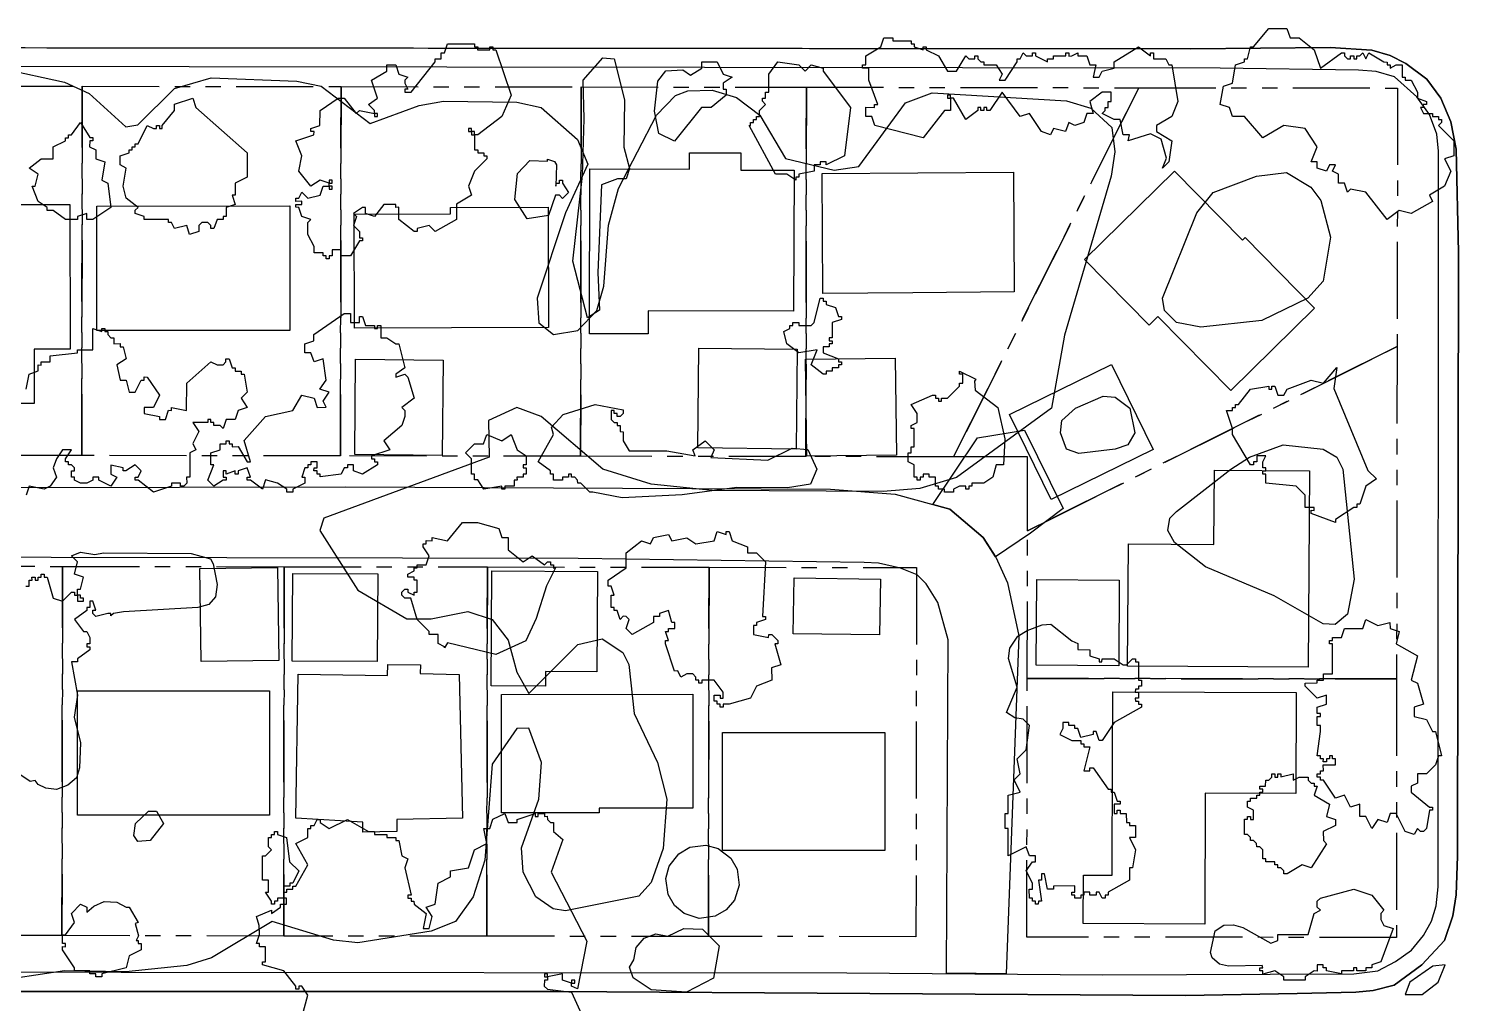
# Model space of a CAD drawing. Header units: metres. Extents: x -550 to 550, y -500 to 950.
# Drawn here: x 245.6 to 363.5, y -371.2 to -290.8 of the extents above; entities that cross this region are included whole.
import ezdxf

# ---------------------------------------------------------------- set-up
doc = ezdxf.new("R2010")
doc.units = ezdxf.units.M
doc.header["$LTSCALE"] = 2
doc.linetypes.add('PHANTOM', pattern=[6.35, 3.175, -0.635, 0.635, -0.635, 0.635, -0.635])
for name, color, linetype in [('SITE-BLDG-EXIST', 7, 'CONTINUOUS'), ('SITE-PARKING', 250, 'CONTINUOUS'), ('SITE-PROPERTY', 7, 'PHANTOM'), ('SITE-ROAD-CURB', 7, 'CONTINUOUS'), ('SITE-ROAD-GRAVEL', 32, 'CONTINUOUS'), ('SITE-ROAD-PAVED', 7, 'CONTINUOUS'), ('SITE-TREE-CANOPY', 94, 'CONTINUOUS'), ('TOPO-CONTOUR-MINOR', 9, 'CONTINUOUS')]:
    doc.layers.add(name, color=color, linetype=linetype)

msp = doc.modelspace()

# ---------------------------------------------------------------- linework, layer by layer
at = {"layer": 'SITE-BLDG-EXIST'}
for points in [[(308.69, -302.48), (308.65, -314.11), (296.66, -314.07), (296.66, -315.98), (291.81, -315.97), (291.85, -302.37), (300.07, -302.39), (300.06, -301.05), (304.3, -301.03), (304.3, -302.47)], [(318.49, -312.58), (311.08, -312.64), (311, -302.74), (326.78, -302.62), (326.86, -312.52)], [(340.08, -302.54), (345.68, -308.25), (345.9, -308.02), (351.63, -313.85), (344.71, -320.65), (338.71, -314.55), (337.98, -315.26), (332.65, -309.84)], [(242.85, -321.72), (238.37, -321.74), (238.35, -317.29), (231.06, -317.31), (231.02, -305.46), (240.32, -305.24), (240.32, -304.9), (244.61, -304.88), (244.61, -305.29), (248.95, -305.29), (248.99, -317.24), (246.01, -317.24), (246.02, -321.71)], [(251.2, -315.71), (251.19, -305.45), (267.1, -305.42), (267.11, -315.69)], [(272.45, -315.51), (272.42, -306.1), (280.37, -306.07), (280.36, -305.55), (288.41, -305.53), (288.45, -315.45)], [(300.76, -325.39), (300.85, -317.15), (308.96, -317.23), (308.88, -325.48)], [(279.67, -326.02), (272.46, -325.94), (272.53, -318.07), (279.75, -318.14)], [(309.74, -326.07), (309.64, -318.07), (317.04, -317.98), (317.13, -325.99)], [(329.9, -329.65), (326.46, -322.64), (334.88, -318.5), (338.32, -325.51)], [(343.32, -333.35), (343.36, -327.22), (351.21, -327.28), (351.09, -343.49), (336.2, -343.39), (336.28, -333.3)], [(259.68, -335.34), (266.09, -335.26), (266.19, -342.93), (259.78, -343.01)], [(267.34, -335.74), (274.36, -335.78), (274.31, -343.02), (267.3, -342.98)], [(288.19, -343.84), (288.18, -345.04), (283.7, -345.01), (283.76, -335.53), (292.49, -335.59), (292.43, -343.86)], [(315.81, -336.21), (315.75, -340.8), (308.63, -340.72), (308.69, -336.11)], [(328.67, -343.31), (328.72, -336.24), (335.52, -336.29), (335.47, -343.36)], [(275.92, -356.06), (275.94, -357.04), (273.14, -357.1), (273.12, -356.28), (267.61, -355.93), (267.8, -344.06), (275.17, -344.17), (275.18, -343.25), (277.87, -343.29), (277.86, -344.01), (281.06, -344.07), (281.35, -355.93)], [(265.43, -345.44), (265.42, -355.7), (249.6, -355.68), (249.6, -345.43)], [(334.97, -350.9), (334.99, -345.52), (350.1, -345.58), (350.07, -353.89), (342.61, -353.87), (342.57, -364.67), (332.54, -364.64), (332.56, -360.65), (334.93, -360.65)], [(300.34, -345.7), (300.35, -355.11), (292.61, -355.12), (292.61, -355.5), (284.57, -355.51), (284.56, -345.72)], [(315.33, -348.88), (316.19, -348.88), (316.19, -358.61), (302.8, -358.61), (302.8, -348.88)]]:
    msp.add_lwpolyline(points, close=True, dxfattribs=at)
at = {"layer": 'SITE-PARKING'}
msp.add_lwpolyline([(328.19, -332.42), (325.32, -334.36), (324.29, -332.77), (321.55, -330.44), (320.15, -330.05), (323.81, -324.56), (327.71, -323.91), (330.89, -330.39)], close=True, dxfattribs=at)
at = {"layer": 'SITE-PROPERTY'}
for points in [[(249.94, -326.01), (230.14, -325.99), (230.19, -295.51), (249.99, -295.55)], [(271.28, -326.05), (249.94, -326.01), (249.99, -295.55), (271.33, -295.57)], [(291.09, -326.08), (271.28, -326.05), (271.33, -295.57), (291.13, -295.6)], [(309.67, -326.1), (291.09, -326.08), (291.13, -295.6), (309.71, -295.62)], [(321.85, -326.12), (309.67, -326.1), (309.71, -295.62), (337.13, -295.67)], [(327.94, -332.22), (327.95, -326.12), (321.85, -326.12), (337.13, -295.67), (358.47, -295.69), (358.43, -317.03)], [(327.93, -344.41), (327.94, -332.22), (358.43, -317.03), (358.39, -344.45)], [(248.31, -365.63), (226.98, -365.61), (227.02, -335.13), (248.36, -335.16)], [(266.6, -365.66), (248.31, -365.63), (248.36, -335.16), (266.64, -335.19)], [(283.35, -365.68), (266.6, -365.66), (266.64, -335.19), (283.4, -335.21)], [(301.63, -365.7), (283.35, -365.68), (283.4, -335.21), (301.68, -335.23)], [(301.68, -335.23), (318.79, -335.26), (318.75, -365.72), (301.63, -365.7)], [(358.37, -365.78), (327.89, -365.75), (327.93, -344.41), (358.39, -344.45)]]:
    msp.add_lwpolyline(points, close=True, dxfattribs=at)
at = {"layer": 'SITE-ROAD-CURB'}
for points in [[(197.66, -292.29), (247.07, -292.37), (341.43, -292.46), (352.92, -292.34), (356.36, -292.56), (357.87, -293), (359.16, -293.67), (360.88, -294.97), (362.04, -296.53), (362.86, -298.49), (363.3, -300.73), (363.49, -309.26), (363.41, -359.06), (363.3, -362.27), (363.03, -363.99), (362.34, -366.02), (360.46, -368.03), (358.2, -369.71), (356.45, -370.15), (355.02, -370.3), (350.18, -370.39), (340.99, -370.56), (288.9, -370.23), (197.04, -370.25)], [(193.33, -368.6), (313.05, -368.71), (334.16, -368.87), (354.86, -368.78), (356.83, -368.53), (358.29, -367.77), (359.62, -366.84), (360.61, -365.63), (361.27, -364.44), (361.66, -363.18), (361.82, -361.59), (361.85, -300.89), (361.7, -299.5), (361.11, -297.87), (360.05, -296.42), (358.22, -294.78), (356.71, -294.32), (355.24, -294.23), (343.84, -294.06), (194.98, -293.87)]]:
    msp.add_lwpolyline(points, dxfattribs=at)
at = {"layer": 'SITE-ROAD-GRAVEL'}
msp.add_lwpolyline([(321.55, -330.44), (324.29, -332.77), (325.34, -334.4), (326.29, -336.52), (327.22, -340.88), (326.18, -368.77), (321.27, -368.73), (321.4, -341.23), (320.55, -338.13), (319.59, -336.59), (318.84, -335.87), (317.47, -335.32), (315.67, -334.9), (314.48, -334.84), (290.88, -334.52), (189.42, -334.31), (189.48, -328.75), (271.7, -328.6), (311.71, -328.79), (317.02, -329.2)], close=True, dxfattribs=at)
at = {"layer": 'SITE-ROAD-PAVED'}
msp.add_lwpolyline([(197.04, -370.25), (288.9, -370.23), (340.99, -370.56), (350.18, -370.39), (355.02, -370.3), (356.45, -370.15), (358.2, -369.71), (360.46, -368.03), (362.34, -366.02), (363.03, -363.99), (363.3, -362.27), (363.41, -359.06), (363.49, -309.26), (363.3, -300.73), (362.86, -298.49), (362.04, -296.53), (360.88, -294.97), (359.16, -293.67), (357.87, -293), (356.36, -292.56), (352.92, -292.34), (341.43, -292.46), (213.19, -292.34)], dxfattribs=at)
at = {"layer": 'SITE-TREE-CANOPY'}
for points in [[(349.6, -291.54), (350.35, -291.55), (351.6, -292.54), (352.1, -294.04), (353.85, -292.8), (354.1, -292.78), (354.1, -293.04), (354.35, -293.29), (354.59, -293.29), (354.59, -293.04), (354.85, -293.04), (354.85, -293.29), (355.1, -293.29), (355.1, -293.04), (355.35, -293.04), (355.6, -292.79), (355.84, -293.29), (356.1, -292.79), (357.35, -293.54), (357.6, -293.55), (357.6, -293.79), (357.85, -293.79), (357.85, -294.04), (358.35, -293.79), (358.85, -293.79), (358.85, -294.79), (359.09, -294.79), (359.1, -295.04), (359.6, -295.04), (360.1, -296.04), (360.1, -296.54), (360.85, -296.79), (360.85, -297.04), (360.59, -297.04), (360.6, -297.29), (360.35, -297.29), (360.6, -297.79), (361.34, -297.79), (361.34, -298.04), (361.85, -298.04), (361.85, -298.29), (362.1, -298.29), (362.1, -298.53), (361.85, -298.79), (363.1, -300.04), (363.1, -301.29), (362.34, -301.54), (362.85, -302.54), (362.35, -303.78), (361.1, -304.54), (361.35, -305.04), (359.6, -306.04), (358.6, -305.79), (357.6, -306.54), (355.84, -304.29), (354.6, -304.04), (354.35, -304.29), (354.1, -303.54), (353.6, -303.54), (353.6, -302.8), (353.1, -302.54), (353.35, -302.04), (352.85, -302.04), (352.6, -302.54), (351.85, -302.29), (351.84, -301.79), (351.35, -301.79), (351.85, -300.53), (350.85, -299.04), (349.1, -298.79), (347.35, -299.8), (345.84, -298.04), (344.85, -298.03), (344.6, -297.29), (343.84, -297.04), (344.1, -295.54), (344.85, -295.29), (345.1, -293.79), (345.85, -293.54), (345.85, -293.29), (346.1, -293.29), (346.35, -292.29), (346.6, -292.29), (347.85, -290.79), (349.34, -290.79)], [(270.35, -303.54), (269.6, -303.29), (268.85, -303.79), (267.85, -302.54), (268.1, -301.29), (267.6, -300.04), (269.09, -299.54), (269.1, -299.29), (268.85, -299.28), (268.85, -299.04), (269.59, -298.79), (269.6, -297.54), (271.1, -296.54), (271.6, -296.54), (272.59, -297.79), (272.85, -297.54), (274.1, -297.79), (274.1, -297.55), (273.6, -297.04), (274.34, -296.54), (273.85, -295.04), (275.1, -294.29), (275.1, -293.79), (275.85, -293.79), (276.1, -294.54), (276.85, -294.79), (276.6, -295.03), (276.6, -295.29), (276.85, -295.79), (276.6, -295.79), (276.6, -296.04), (277.1, -296.04), (279.1, -293.54), (279.1, -293.29), (279.6, -293.29), (279.6, -292.79), (279.85, -292.79), (280.1, -292.04), (282.35, -292.04), (282.35, -292.29), (282.6, -292.29), (282.59, -292.54), (283.6, -292.54), (283.6, -292.28), (283.85, -292.28), (283.85, -292.54), (284.1, -292.54), (285.35, -296.29), (284.6, -298.04), (282.6, -299.54), (282.35, -299.54), (282.35, -300.79), (282.6, -300.79), (282.6, -301.04), (283.1, -301.04), (283.1, -301.29), (283.35, -301.29), (283.35, -301.54), (282.35, -302.54), (281.85, -303.8), (282.1, -304.54), (280.85, -305.28), (280.85, -306.54), (279.1, -307.54), (278.59, -307.04), (277.6, -307.29), (277.6, -307.54), (277.35, -307.54), (276.09, -306.54), (276.1, -305.53), (275.85, -305.55), (275.85, -305.29), (274.85, -305.29), (274.1, -306.29), (273.35, -306.04), (273.35, -305.54), (273.1, -305.54), (272.35, -306.04), (272.6, -306.29), (272.35, -307.04), (272.85, -307.54), (272.85, -308.04), (273.1, -308.04), (273.1, -308.29), (272.85, -308.29), (272.1, -309.54), (271.35, -309.54), (271.35, -309.04), (270.6, -309.04), (270.6, -309.54), (270.35, -309.54), (270.35, -309.79), (270.1, -309.79), (270.1, -309.54), (269.85, -309.54), (269.85, -309.29), (269.1, -309.29), (269.1, -308.78), (268.6, -307.79), (268.6, -306.79), (268.85, -306.54), (268.1, -306.29), (267.85, -305.54), (267.6, -305.53), (267.6, -305.29), (268.1, -305.29), (268.1, -305.03), (267.6, -305.05), (267.6, -304.79), (267.85, -304.79), (268.1, -304.29), (268.6, -304.79), (269.6, -304.54), (269.85, -303.79), (270.35, -303.79)], [(321.59, -297.54), (321.1, -297.54), (319.34, -299.79), (315.35, -298.79), (315.1, -298.04), (314.6, -298.04), (314.6, -297.28), (315.34, -297.29), (315.34, -297.04), (315.6, -297.04), (314.85, -295.04), (314.85, -294.04), (314.34, -294.04), (314.34, -293.79), (314.6, -293.79), (314.6, -293.04), (315.85, -292.29), (316.1, -291.54), (316.85, -291.54), (316.85, -291.79), (318.35, -291.79), (318.35, -292.04), (318.6, -292.04), (318.6, -292.3), (319.35, -292.54), (319.35, -292.28), (319.6, -292.29), (319.6, -292.54), (320.6, -293.04), (321.35, -294.29), (322.1, -294.29), (322.85, -293.03), (323.1, -293.29), (323.59, -293.29), (323.59, -293.04), (323.85, -293.04), (323.85, -293.29), (324.1, -293.54), (324.35, -293.54), (324.35, -293.79), (325.35, -293.79), (325.85, -294.54), (325.6, -295.04), (326.1, -295.04), (327.1, -293.54), (327.1, -293.28), (327.34, -293.28), (327.6, -292.78), (327.85, -293.04), (328.35, -293.04), (328.35, -292.79), (328.6, -292.79), (328.6, -293.04), (329.6, -293.54), (329.6, -293.29), (330.1, -293.29), (330.1, -293.04), (331.1, -293.04), (331.1, -292.79), (331.35, -292.79), (331.35, -293.05), (331.6, -293.03), (332.1, -292.79), (332.1, -293.04), (332.84, -293.04), (333.1, -293.79), (333.59, -293.79), (333.35, -294.79), (333.85, -294.79), (334.1, -294.29), (335.1, -294.04), (335.1, -293.54), (337.1, -292.28), (338.1, -293.04), (338.1, -292.79), (338.35, -292.79), (338.35, -293.29), (339.35, -293.29), (339.6, -293.79), (339.85, -293.79), (340.35, -296.79), (339.85, -298.04), (338.6, -298.79), (338.6, -299.29), (339.84, -300.04), (339.6, -301.79), (339.08, -302.31), (339.41, -301.48), (338.97, -299.92), (338.09, -299.46), (336.25, -300.05), (336.35, -299.54), (335.85, -299.54), (335.6, -298.29), (335.1, -298.29), (334.1, -297.79), (334.35, -297.54), (334.35, -297.29), (334.59, -297.29), (334.6, -296.79), (334.85, -296.79), (334.85, -296.04), (334.1, -296.04), (333.1, -296.79), (333.35, -297.79), (332.85, -297.79), (332.6, -298.54), (331.85, -298.79), (331.35, -298.54), (331.09, -299.29), (330.1, -299.04), (329.84, -299.54), (329.1, -299.29), (328.1, -297.79), (327.35, -298.03), (325.85, -296.04), (324.85, -297.54), (324.6, -297.54), (324.6, -297.29), (324.35, -297.29), (324.35, -297.54), (324.09, -297.54), (324.1, -297.29), (323.85, -297.29), (323.85, -297.54), (322.85, -298.28), (321.85, -296.54), (321.6, -296.54)], [(295.13, -302.33), (294.85, -303.19), (294.14, -303.19), (292.8, -303.69), (292.52, -310.91), (292.66, -314.02), (291.67, -314.65), (290.46, -309.98), (291.24, -302.91), (291.38, -298.23), (291.31, -295.05), (292.93, -293.21), (293.85, -293.28), (294.7, -296.67), (294.64, -300.56)], [(301.1, -294.04), (301.1, -293.54), (302.35, -293.54), (302.85, -294.54), (303.6, -294.79), (302.85, -295.29), (302.85, -295.79), (303.1, -295.79), (303.1, -296.29), (301.85, -297.29), (301.07, -297.29), (298.82, -300.08), (297.54, -299.44), (297.19, -297.6), (297.47, -295.12), (298.11, -294.27), (299.53, -294.2), (300.14, -294.62)], [(305.1, -298.79), (305.1, -298.54), (305.35, -298.54), (305.35, -298.29), (305.6, -298.29), (305.6, -298.04), (305.85, -298.04), (305.85, -297.54), (306.35, -297.04), (306.1, -296.78), (306.1, -296.54), (306.35, -296.54), (306.35, -296.04), (306.6, -296.04), (306.6, -294.54), (307.35, -293.54), (309.1, -293.78), (309.6, -294.29), (310.1, -293.79), (311.1, -294.04), (311.1, -294.29), (313.35, -297.29), (312.85, -301.29), (311.35, -302.04), (311.35, -301.79), (310.85, -301.79), (310.85, -302.04), (310.35, -302.04), (310.34, -302.54), (309.1, -302.8), (309.1, -303.04), (308.85, -303.04), (308.85, -303.3), (308.1, -302.79), (307.17, -302.79), (304.98, -298.79)], [(263.6, -301.04), (263.6, -303.04), (262.6, -303.54), (262.6, -304.54), (262.35, -304.54), (262.6, -305.29), (261.85, -305.54), (261.85, -306.3), (261.6, -306.29), (261.6, -306.54), (261.1, -306.54), (260.85, -307.29), (260.6, -307.29), (260.59, -307.04), (260.35, -306.79), (259.85, -306.79), (259.6, -307.04), (259.6, -307.54), (258.84, -307.79), (258.6, -307.04), (257.6, -307.29), (257.35, -306.79), (257.1, -306.79), (257.1, -306.54), (255.1, -306.54), (255.1, -306.29), (254.35, -306.04), (254.35, -305.78), (254.6, -305.54), (253.6, -304.79), (253.35, -303.79), (253.6, -302.29), (253.1, -302.03), (253.1, -301.29), (253.85, -301.03), (253.85, -300.79), (254.1, -300.79), (254.1, -300.53), (254.35, -300.53), (254.35, -300.29), (254.6, -300.29), (255.34, -298.79), (255.85, -299.03), (256.1, -299.04), (256.1, -298.79), (256.35, -298.79), (256.35, -299.04), (256.59, -299.04), (256.59, -298.79), (257.6, -297.54), (257.6, -297.03), (259.1, -296.54), (259.35, -297.29)], [(321.6, -296.29), (321.35, -296.29), (321.35, -296.54), (321.6, -296.54)], [(274.1, -298.03), (274.35, -298.03), (274.35, -297.79), (274.1, -297.79)], [(250.6, -299.78), (250.85, -299.78), (250.85, -300.04), (250.6, -300.04), (250.59, -300.54), (251.1, -300.79), (251.1, -301.54), (251.85, -301.79), (251.6, -303.29), (252.1, -303.54), (252.35, -305.54), (250.85, -306.54), (250.35, -306.54), (250.35, -306.04), (249.6, -306.29), (249.6, -306.54), (248.6, -306.55), (247.6, -305.79), (247.1, -305.79), (247.1, -305.54), (246.35, -305.04), (245.85, -303.79), (246.1, -303.79), (246.35, -302.79), (245.6, -302.29), (246.6, -301.54), (247.59, -301.54), (247.6, -300.54), (248.6, -300.04), (248.6, -299.79), (248.85, -299.79), (248.85, -299.54), (249.1, -299.54), (249.85, -298.54)], [(282.1, -299.03), (281.85, -299.03), (281.85, -299.29), (282.09, -299.29)], [(282.35, -299.29), (282.09, -299.29), (282.09, -299.54), (282.35, -299.54)], [(288.35, -301.55), (288.94, -301.74), (289.1, -302.04), (289.05, -303.79), (289.1, -303.54), (289.34, -303.54), (289.34, -303.29), (289.6, -303.29), (289.6, -303.54), (290.09, -304.3), (289.6, -304.8), (289.35, -304.54), (289.02, -304.54), (288.44, -306.2), (286.69, -306.47), (285.67, -304.89), (285.89, -302.75), (286.9, -301.68), (288.35, -301.72)], [(270.6, -303.54), (270.6, -303.29), (270.35, -303.29), (270.35, -303.54)], [(270.35, -304.04), (270.6, -304.04), (270.6, -303.79), (270.35, -303.79)], [(311.1, -313.29), (311.35, -313.29), (311.35, -313.54), (312.1, -313.79), (312.35, -314.53), (312.6, -314.53), (312.6, -314.79), (311.85, -315.03), (311.85, -316.29), (311.6, -316.29), (311.6, -316.54), (311.85, -316.54), (311.85, -316.79), (311.6, -316.79), (311.6, -317.04), (311.1, -317.04), (311.1, -317.54), (312.35, -318.04), (312.35, -318.29), (312.6, -318.29), (312.6, -318.54), (312.35, -318.54), (312.35, -318.79), (311.85, -318.79), (311.85, -319.04), (311.35, -319.04), (311.35, -319.29), (311.1, -319.29), (310.1, -318.54), (310.6, -317.29), (309.1, -317.55), (308.1, -316.79), (307.85, -315.79), (308.35, -315.54), (308.35, -315.29), (308.6, -315.29), (308.6, -315.04), (309.1, -315.04), (309.1, -315.29), (310.1, -315.29), (310.35, -315.04), (310.85, -313.04), (311.1, -313.04)], [(272.1, -315.04), (272.85, -315.04), (272.85, -314.54), (273.1, -314.54), (273.34, -315.29), (274.1, -315.29), (274.1, -315.54), (274.35, -315.54), (274.35, -315.29), (274.6, -315.29), (274.6, -316.29), (275.1, -316.29), (275.85, -316.79), (276.1, -316.79), (276.6, -318.79), (275.85, -319.29), (275.85, -319.54), (276.6, -319.3), (276.85, -319.54), (277.35, -321.29), (276.35, -322.04), (276.59, -322.29), (276.6, -322.79), (276.35, -323.54), (274.85, -324.79), (275.35, -325.54), (273.85, -326.04), (273.85, -326.29), (274.1, -326.29), (274.1, -326.54), (274.35, -326.54), (274.35, -326.79), (273.1, -327.54), (272.35, -327.29), (272.35, -326.79), (271.85, -326.79), (271.85, -327.04), (271.6, -327.04), (271.35, -327.54), (269.6, -327.78), (269.6, -327.54), (269.35, -327.54), (269.35, -327.29), (269.09, -327.29), (269.1, -327.04), (269.35, -327.04), (269.35, -326.54), (268.85, -326.54), (268.85, -326.79), (268.6, -326.79), (268.6, -327.04), (268.35, -327.04), (268.1, -327.79), (268.35, -327.79), (268.35, -328.29), (267.35, -328.79), (267.35, -329.04), (266.85, -329.04), (266.85, -328.79), (266.09, -328.29), (265.1, -328.03), (264.85, -328.79), (263.85, -328.04), (263.59, -328.04), (263.6, -327.79), (263.85, -327.79), (263.6, -327.04), (262.84, -327.29), (262.85, -327.54), (262.6, -327.54), (262.6, -327.29), (261.85, -327.54), (261.85, -327.29), (261.6, -327.29), (261.6, -327.79), (261.85, -327.79), (261.85, -328.04), (261.6, -328.04), (260.85, -328.54), (260.35, -328.04), (260.85, -326.79), (260.6, -326.79), (260.6, -325.79), (261.35, -325.54), (261.35, -325.04), (261.85, -325.04), (261.85, -324.79), (262.1, -324.79), (262.1, -325.04), (262.35, -325.04), (262.35, -325.29), (262.85, -325.28), (263.6, -326.54), (263.85, -326.54), (263.35, -324.78), (265.1, -322.78), (267.35, -322.29), (268.1, -321.04), (269.1, -321.29), (269.35, -322.04), (270.1, -322.03), (269.85, -321.54), (270.35, -320.79), (269.59, -320.54), (270.09, -319.79), (269.85, -318.04), (269.1, -318.28), (268.85, -317.54), (268.35, -317.54), (268.35, -316.79), (269.09, -316.54), (269.09, -316.04), (271.6, -314.29), (272.1, -314.29)], [(323.58, -319.88), (323.62, -320.61), (325.49, -322.06), (326.09, -324.63), (325.98, -326.79), (325.35, -326.79), (325.1, -327.79), (324.34, -328.29), (323.35, -328.29), (323.35, -328.54), (323.1, -328.54), (323.1, -328.79), (322.85, -328.79), (322.85, -328.54), (322.35, -328.54), (321.85, -328.78), (321.85, -329.04), (321.1, -329.04), (321.1, -328.8), (320.6, -328.79), (320.6, -328.54), (320.35, -328.54), (320.35, -327.79), (319.85, -327.79), (319.85, -327.54), (319.34, -327.54), (319.34, -327.79), (319.1, -327.79), (319.1, -328.04), (318.85, -328.04), (318.85, -327.79), (318.6, -327.79), (318.59, -326.79), (318.1, -326.54), (318.1, -325.79), (318.35, -325.79), (318.35, -325.29), (318.6, -325.29), (318.6, -323.79), (318.35, -323.79), (318.35, -323.54), (318.84, -323.29), (318.85, -322.54), (318.35, -321.79), (320.1, -321.04), (320.35, -321.04), (320.35, -321.29), (320.6, -321.29), (320.6, -321.54), (320.85, -321.54), (320.85, -321.29), (321.35, -321.29), (322.35, -320.29), (322.35, -320.04), (322.6, -320.04), (322.6, -319.29), (322.35, -319.29), (322.35, -319.04), (323.69, -319.7)], [(353.21, -320.47), (356.03, -327.25), (356.73, -327.93), (355.85, -328.54), (355.35, -330.04), (355.1, -330.04), (355.1, -330.29), (354.85, -330.29), (353.35, -331.29), (353.35, -331.54), (351.35, -330.79), (351.35, -330.53), (351.6, -330.54), (351.6, -330.29), (350.85, -330.29), (350.85, -329.29), (350.1, -328.54), (347.6, -328.29), (347.6, -327.54), (347.35, -327.54), (347.35, -327.29), (347.6, -327.29), (347.6, -327.04), (347.35, -327.04), (347.35, -326.54), (347.6, -326.04), (346.85, -326.04), (346.85, -326.54), (346.6, -326.54), (346.6, -326.79), (346.35, -326.79), (344.85, -324.29), (344.85, -323.79), (344.35, -322.29), (344.85, -322.3), (344.85, -322.04), (345.1, -322.04), (345.1, -321.79), (345.34, -321.8), (346.35, -320.54), (347.85, -320.29), (347.85, -320.54), (348.1, -320.54), (348.1, -320.29), (348.35, -320.29), (348.6, -321.04), (349.1, -321.04), (349.35, -320.54), (351.34, -319.79), (352.35, -320.04), (353.45, -318.76)], [(292.1, -329.04), (291.85, -329.04), (291.1, -328.29), (290.85, -328.29), (290.84, -328.05), (290.6, -327.79), (290.35, -327.79), (290.35, -327.54), (290.1, -327.54), (290.1, -327.79), (289.59, -327.79), (289.59, -328.04), (288.85, -328.04), (288.85, -327.54), (288.6, -327.54), (288.6, -327.29), (287.59, -326.54), (288.85, -324.29), (288.69, -323.68), (289.66, -322.62), (292.29, -321.81), (294.6, -322.25), (294.59, -322.54), (294.35, -322.79), (294.1, -322.79), (294.1, -322.54), (293.85, -322.54), (293.85, -322.29), (293.6, -322.29), (293.6, -323.04), (293.85, -323.29), (294.1, -323.29), (294.09, -323.54), (294.35, -323.54), (294.35, -324.04), (294.6, -324.05), (294.6, -324.79), (295.1, -325.63), (298.2, -325.63), (300.55, -326.04), (300.35, -325.54), (301.35, -324.79), (302.1, -325.55), (301.84, -326.18), (306.54, -326.39), (308.55, -325.42), (309.83, -325.51), (310.56, -327.15), (310.06, -328.38), (308.16, -328.68), (303.98, -328.64), (299.46, -329.25), (294.51, -329.51)], [(285.85, -325.54), (286.6, -326.04), (286.6, -326.79), (286.35, -326.79), (286.35, -327.04), (286.6, -327.04), (286.6, -327.54), (286.35, -327.54), (286.35, -327.79), (285.84, -327.79), (285.85, -328.04), (285.6, -328.04), (285.6, -328.54), (284.85, -328.54), (284.85, -328.79), (284.6, -328.79), (284.6, -328.54), (283.1, -328.79), (282.6, -328.03), (282.35, -328.03), (282.35, -327.54), (282.09, -327.54), (282.1, -326.29), (281.6, -325.79), (282.35, -325.04), (283.09, -325.04), (283.35, -324.29), (284.6, -324.79), (285.35, -324.29)], [(279.85, -341.79), (279.34, -341.53), (279.35, -340.79), (278.6, -340.79), (278.59, -340.54), (277.6, -339.54), (277.09, -337.79), (276.6, -337.79), (276.35, -337.54), (276.35, -337.29), (276.6, -337.04), (276.85, -337.04), (276.85, -337.29), (277.35, -337.54), (277.35, -337.29), (277.6, -337.29), (277.6, -336.29), (277.35, -336.29), (277.35, -336.04), (276.84, -336.04), (276.84, -335.79), (277.35, -335.54), (277.35, -335.29), (277.6, -335.29), (277.6, -335.04), (278.35, -335.04), (278.6, -334.29), (278.1, -333.54), (278.1, -333.29), (278.35, -333.29), (278.35, -333.03), (278.85, -333.04), (278.85, -332.79), (280.1, -333.04), (281.34, -331.54), (282.59, -331.54), (284.35, -332.04), (284.59, -332.79), (285.1, -332.79), (285.1, -333.79), (286.35, -334.79), (287.1, -334.29), (288.1, -335.04), (288.35, -334.79), (288.6, -334.79), (288.6, -335.04), (288.85, -335.04), (288.85, -335.3), (289.02, -335.28), (288.28, -336.77), (287.42, -339.46), (286.57, -341.31), (284.1, -342.44), (280.12, -341.46), (279.85, -341.89)], [(303.6, -333.04), (304.85, -333.54), (304.85, -334.04), (305.6, -334.04), (306.35, -334.79), (306.1, -339.29), (306.34, -339.29), (306.35, -339.54), (305.6, -339.79), (305.6, -340.04), (305.35, -340.04), (305.35, -340.79), (306.59, -341.04), (306.6, -340.79), (306.85, -340.79), (307.35, -341.29), (307.35, -341.54), (307.1, -341.54), (307.6, -343.29), (306.84, -343.54), (306.85, -344.54), (305.6, -345.04), (305.1, -346.04), (303.35, -346.54), (302.84, -346.54), (302.84, -346.79), (302.6, -346.79), (302.6, -346.54), (302.35, -346.54), (302.35, -346.29), (302.1, -346.29), (302.1, -345.79), (302.6, -345.79), (302.6, -346.04), (302.85, -346.04), (302.85, -345.54), (302.1, -344.54), (301.1, -344.54), (301.1, -344.79), (300.85, -344.79), (300.85, -344.54), (300.6, -344.54), (300.6, -344.29), (300.35, -344.04), (299.85, -344.04), (299.35, -344.29), (299.1, -343.78), (298.84, -343.8), (298.1, -341.54), (298.1, -341.29), (298.35, -341.29), (298.1, -340.53), (298.35, -340.54), (298.35, -340.29), (298.85, -340.29), (298.85, -339.79), (298.6, -339.79), (298.35, -338.79), (297.6, -339.04), (297.6, -339.29), (297.09, -339.29), (297.09, -339.79), (295.35, -340.79), (294.85, -340.29), (295.1, -339.54), (294.85, -339.29), (294.59, -339.28), (294.35, -339.54), (294.1, -338.79), (293.85, -338.79), (293.85, -338.54), (293.6, -338.54), (293.6, -337.54), (293.85, -337.54), (293.6, -336.79), (293.35, -336.79), (293.35, -336.29), (294.85, -335.29), (294.85, -334.03), (296.1, -333.04), (296.85, -333.29), (297.1, -332.79), (298.35, -332.54), (298.6, -333.04), (299.85, -332.8), (300.6, -333.29), (302.1, -333.04), (302.35, -332.29), (303.1, -332.54), (303.09, -332.29), (303.35, -332.29)], [(249.6, -337.79), (249.6, -338.04), (250.1, -338.04), (250.1, -337.79), (249.85, -337.79), (249.85, -337.54), (249.6, -337.54)], [(356.85, -340.04), (357.84, -339.79), (357.85, -340.29), (358.59, -340.54), (358.35, -341.54), (360.1, -342.54), (359.6, -344.54), (360.1, -344.8), (360.6, -346.54), (359.85, -346.79), (359.85, -347.54), (360.85, -347.79), (361.34, -348.79), (361.6, -348.79), (362.1, -350.79), (361.85, -350.79), (361.6, -351.54), (360.85, -352.29), (360.1, -352.29), (360.1, -353.04), (359.6, -353.29), (359.6, -353.79), (361.1, -355.04), (361.35, -355.04), (361.35, -355.29), (361.1, -355.29), (360.85, -356.79), (360.6, -357.04), (360.35, -357.04), (360.1, -356.79), (359.85, -357.29), (359.1, -357.04), (358.34, -355.54), (357.85, -355.54), (357.6, -356.29), (356.85, -356.04), (356.35, -356.79), (355.85, -355.79), (355.35, -355.79), (355.35, -354.79), (354.59, -355.04), (354.1, -354.04), (353.35, -354.29), (352.35, -352.79), (352.1, -352.79), (352.1, -352.54), (351.84, -352.54), (351.84, -352.29), (352.1, -352.29), (352.1, -352.04), (352.35, -352.04), (352.34, -351.54), (353.35, -351.54), (353.35, -351.04), (353.1, -351.04), (353.1, -350.79), (352.85, -350.79), (352.85, -351.04), (352.6, -351.04), (352.6, -351.29), (352.34, -351.29), (352.35, -351.04), (352.1, -351.04), (352.1, -350.79), (351.85, -350.79), (352.1, -348.79), (352.1, -348.29), (351.85, -348.29), (351.85, -347.54), (352.1, -347.54), (352.1, -347.29), (351.85, -347.29), (351.84, -346.79), (352.6, -346.54), (352.6, -345.79), (351.85, -346.04), (350.85, -345.04), (350.85, -344.79), (351.85, -344.78), (351.85, -344.54), (352.35, -344.54), (352.35, -344.04), (353.1, -344.04), (353.09, -341.54), (352.85, -341.54), (352.85, -341.29), (353.09, -341.29), (353.1, -341.04), (353.85, -341.04), (354.1, -340.29), (355.6, -340.28), (355.85, -339.54)], [(326.9, -347.66), (326.22, -347.22), (327.1, -345.13), (326.39, -342.75), (326.5, -341.92), (327.15, -340.93), (327.93, -340.46), (329.16, -339.98), (329.86, -339.93), (331.59, -341.31), (332.1, -341.53), (332.09, -342.03), (333.1, -342.04), (333.1, -342.54), (333.85, -342.79), (333.85, -343.04), (334.09, -343.04), (334.1, -342.79), (335.1, -342.8), (335.85, -343.29), (336.1, -343.29), (336.6, -342.79), (336.85, -342.79), (336.85, -343.04), (337.1, -343.04), (337.1, -344.54), (337.34, -344.54), (337.35, -345.04), (337.1, -345.04), (337.1, -345.29), (336.85, -345.29), (336.84, -345.54), (337.1, -345.55), (337.1, -346.03), (336.84, -346.03), (336.85, -346.29), (337.1, -346.29), (337.1, -346.54), (337.35, -346.54), (337.35, -346.79), (335.1, -348.03), (334.1, -349.53), (333.85, -349.53), (333.6, -348.79), (333.35, -348.79), (333.35, -349.04), (332.35, -349.29), (332.1, -348.54), (331.85, -348.54), (331.85, -348.29), (331.35, -348.29), (331.35, -348.04), (330.85, -348.04), (330.85, -348.54), (330.6, -349.04), (331.6, -349.54), (332.35, -349.54), (332.34, -349.79), (332.6, -349.79), (332.6, -350.04), (333.1, -350.05), (332.59, -352.04), (333.1, -352.04), (333.1, -351.79), (333.35, -351.79), (334.59, -353.54), (334.85, -353.54), (334.85, -353.78), (335.1, -353.79), (335.34, -354.54), (335.6, -354.54), (335.6, -354.79), (335.1, -354.79), (335.1, -355.54), (335.35, -355.54), (335.35, -355.29), (335.6, -355.29), (335.6, -355.54), (336.09, -355.54), (336.1, -356.29), (336.35, -356.29), (336.35, -356.53), (336.85, -356.53), (336.85, -357.54), (336.35, -357.54), (336.85, -358.54), (336.6, -360.04), (336.35, -360.04), (336.35, -361.04), (334.6, -362.04), (334.6, -362.29), (334.34, -362.29), (334.34, -362.54), (334.1, -362.54), (333.85, -362.04), (333.6, -362.04), (333.6, -362.29), (333.09, -362.29), (333.09, -362.04), (332.6, -362.04), (332.6, -362.29), (332.35, -362.29), (332.35, -362.54), (331.84, -362.54), (331.84, -362.29), (331.6, -362.29), (331.6, -362.03), (331.84, -362.03), (331.85, -361.53), (330.1, -361.54), (330.1, -361.79), (329.6, -361.79), (329.35, -360.54), (329.1, -360.54), (329.1, -361.04), (328.85, -361.04), (329.1, -362.79), (328.85, -362.79), (328.84, -363.04), (328.6, -363.04), (328.6, -362.79), (328.35, -362.79), (328.35, -362.54), (328.1, -362.54), (328.09, -361.79), (328.35, -361.79), (328.35, -361.29), (327.85, -360.29), (328.35, -359.54), (328.6, -359.54), (328.6, -359.04), (328.1, -359.04), (327.85, -358.29), (326.35, -359.04), (326.35, -356.79), (326.1, -356.79), (326.1, -355.54), (326.35, -355.54), (326.35, -354.04), (327.35, -353.79), (326.85, -352.78), (327.35, -352.28), (327.1, -351.04), (327.85, -350.29), (328.1, -348.29), (327.6, -347.78)], [(349.85, -352.79), (350.35, -352.54), (351.1, -352.54), (351.1, -352.79), (351.35, -353.04), (351.6, -353.04), (351.6, -353.29), (351.85, -353.29), (351.6, -354.04), (352.85, -354.79), (352.6, -355.79), (353.35, -356.04), (353.35, -356.54), (352.34, -357.04), (352.35, -357.79), (352.6, -358.05), (351.35, -360.03), (350.6, -359.79), (349.35, -360.54), (349.1, -360.54), (349.1, -360.29), (348.85, -360.04), (348.6, -360.04), (348.6, -359.79), (348.35, -359.79), (348.35, -359.54), (347.6, -359.54), (347.6, -359.28), (347.35, -359.28), (347.35, -358.54), (347.1, -358.29), (346.85, -358.29), (346.84, -358.04), (346.6, -357.79), (346.35, -357.79), (346.35, -357.54), (346.1, -357.29), (345.85, -357.29), (345.85, -356.03), (346.1, -356.03), (346.1, -355.79), (346.35, -355.79), (346.35, -356.04), (346.6, -356.04), (346.59, -355.29), (346.1, -355.04), (346.1, -354.54), (346.35, -354.54), (346.35, -354.29), (346.85, -354.29), (346.85, -354.04), (347.1, -354.04), (347.1, -353.79), (347.35, -353.79), (347.35, -353.54), (347.1, -353.54), (347.1, -353.29), (347.59, -353.29), (347.6, -352.79), (347.85, -352.79), (348.09, -352.54), (348.09, -352.29), (348.35, -352.29), (348.35, -352.54), (348.6, -352.55), (348.6, -352.29), (348.85, -352.29), (348.85, -352.53), (349.85, -352.29)], [(304.17, -361.46), (303.77, -362.7), (303.1, -363.51), (302.18, -364.03), (300.88, -364.21), (299.63, -363.81), (298.83, -363.13), (298.3, -362.23), (298.13, -360.92), (298.4, -359.9), (299.2, -358.87), (300.11, -358.34), (301.41, -358.17), (302.43, -358.44), (303.47, -359.24), (303.99, -360.15)], [(344.52, -368.15), (343.77, -367.97), (343.17, -367.46), (343.03, -367.02), (343.42, -365.23), (344.13, -364.76), (344.93, -364.75), (345.71, -364.96), (348.01, -366.24), (348.6, -366.04), (348.6, -365.54), (351.1, -365.54), (351.6, -363.79), (352.1, -363.54), (351.85, -363.29), (351.85, -362.79), (352.1, -362.54), (354.85, -361.79), (356.35, -362.29), (357.35, -363.54), (357.1, -363.79), (357.1, -364.29), (357.35, -364.79), (358.1, -365.04), (357.1, -367.8), (356.35, -368.04), (356.35, -368.29), (355.85, -368.29), (355.85, -368.54), (355.1, -368.54), (355.1, -368.29), (354.84, -368.29), (354.84, -368.54), (353.85, -368.54), (353.85, -368.79), (352.6, -368.53), (352.6, -368.29), (352.34, -368.29), (352.34, -368.05), (351.85, -368.04), (351.85, -368.55), (351.6, -368.54), (350.85, -369.04), (350.85, -369.29), (349.1, -369.29), (349.1, -369.04), (348.35, -368.54), (347.35, -368.8), (347.35, -368.54), (347.1, -368.54), (347.1, -368.29), (347.35, -368.29), (347.3, -368.08)], [(253.6, -363.29), (253.85, -363.29), (254.6, -364.54), (254.36, -364.64), (254.63, -365.65), (254.44, -366.04), (254.6, -366.04), (254.6, -366.29), (254.84, -366.29), (254.85, -366.79), (253.85, -367.29), (253.6, -368.29), (251.6, -368.79), (251.6, -369.04), (251.1, -369.04), (251.1, -368.79), (250.6, -368.78), (250.6, -368.54), (249.35, -368.54), (249.35, -368.29), (248.35, -366.79), (248.35, -366.53), (248.6, -366.54), (248.6, -366.29), (248.35, -366.29), (248.35, -365.54), (248.59, -365.55), (249.35, -364.55), (249.1, -363.79), (249.85, -363.04), (250.35, -363.29), (250.35, -363.69), (250.93, -363.2), (251.79, -362.82), (252.83, -362.88)], [(295.49, -367.63), (295.66, -366.62), (296.32, -365.84), (297.28, -365.48), (298.27, -365.66), (299.61, -365.04), (301.14, -365.09), (302.52, -366.47), (302.06, -369.13), (299.81, -370.29), (296.92, -370.09), (295.41, -369.1), (295.13, -368.24)], [(288.35, -368.79), (288.1, -368.79), (288.1, -369.04), (288.35, -369.04)], [(290.6, -369.54), (290.6, -369.29), (290.35, -369.29), (290.35, -369.54)]]:
    msp.add_lwpolyline(points, close=True, dxfattribs=at)
for points in [[(245.35, -320.53), (245.6, -319.29), (246.35, -319.03), (246.35, -318.54), (246.6, -318.55), (246.6, -318.29), (247.35, -318.29), (247.35, -317.79), (249.6, -317.54), (249.6, -317.29), (250.85, -317.29), (250.85, -315.54), (251.6, -315.79), (251.6, -315.54), (251.85, -315.54), (251.85, -315.79), (252.1, -315.79), (252.1, -316.04), (252.34, -316.29), (252.6, -316.29), (252.6, -316.8), (253.1, -316.78), (253.1, -317.04), (253.35, -317.04), (253.6, -318.04), (252.85, -318.54), (253.1, -319.79), (253.6, -319.79), (253.85, -320.79), (254.35, -320.79), (254.85, -319.79), (255.1, -319.79), (255.1, -319.53), (255.35, -319.54), (256.35, -321.04), (255.85, -322.04), (255.1, -322.04), (255.1, -322.54), (256.35, -322.78), (256.35, -323.04), (256.84, -323.04), (257.1, -322.28), (257.34, -322.29), (257.34, -322.04), (258.59, -322.29), (258.6, -320.04), (260.6, -318.28), (261.1, -318.54), (261.6, -318.54), (261.84, -318.29), (261.84, -318.04), (262.1, -318.04), (262.35, -318.79), (262.6, -318.79), (262.59, -319.04), (263.1, -319.04), (263.1, -319.29), (263.35, -319.29), (263.6, -320.79), (263.1, -321.29), (263.6, -322.04), (262.85, -322.29), (262.6, -323.04), (261.85, -323.04), (261.6, -323.79), (261.35, -323.54), (260.85, -323.54), (260.85, -323.29), (260.59, -323.29), (260.6, -323.03), (260.35, -323.03), (260.35, -323.29), (259.1, -323.29), (259.6, -324.03), (259.1, -325.03), (259.35, -325.54), (258.85, -325.79), (258.85, -327.79), (258.59, -327.79), (258.6, -328.29), (258.35, -328.54), (258.1, -328.54), (258.1, -328.29), (257.35, -328.29), (257.35, -328.54), (255.85, -329.04), (254.6, -328.04), (254.35, -328.04), (254.35, -327.79), (254.6, -327.79), (254.84, -327.29), (254.35, -326.79), (253.59, -327.29), (253.35, -327.29), (253.35, -327.04), (252.35, -326.8), (252.34, -327.54), (252.85, -327.79), (252.35, -328.54), (251.35, -328.04), (251.35, -327.79), (250.85, -327.79), (250.85, -328.04), (250.35, -328.29), (249.85, -328.29), (249.34, -328.04), (249.35, -327.79), (249.1, -327.79), (249.1, -327.29), (249.35, -327.29), (249.35, -327.04), (249.1, -326.79), (248.85, -326.79), (248.85, -326.53), (248.6, -326.53), (248.6, -326.29), (249.1, -325.55), (248.35, -325.54), (247.85, -326.29), (247.6, -327.04), (247.85, -327.79), (247.35, -328.54), (246.85, -328.79), (245.6, -328.54), (245.35, -329.29)], [(245.34, -336.79), (245.6, -336.79), (245.6, -336.29), (245.85, -336.29), (245.84, -336.04), (246.1, -336.04), (246.1, -336.29), (246.35, -336.29), (246.35, -336.04), (246.6, -336.04), (246.6, -335.79), (246.85, -335.79), (246.85, -336.04), (247.09, -336.04), (247.6, -337.79), (248.35, -338.04), (249.09, -337.29), (249.35, -337.29), (249.35, -337.54), (249.6, -337.54), (249.6, -337.29), (249.6, -337.04), (249.85, -337.04), (250.1, -336.04), (249.35, -335.79), (249.6, -334.79), (249.1, -334.29), (249.85, -334), (251.03, -334.17), (251.73, -334.05), (258.97, -334.1), (260.55, -334.54), (260.77, -334.95), (261.12, -336.66), (260.97, -337.68), (260.42, -338.31), (259.53, -338.54), (253.4, -338.91), (252.56, -339.05), (252.35, -339.23), (252.35, -339.04), (252.1, -339.04), (251.1, -339.29), (250.85, -339.04), (250.85, -338.78), (251.1, -338.78), (250.85, -338.04), (250.6, -338.04), (250.6, -338.54), (250.35, -338.54), (250.35, -338.79), (249.34, -339.54), (250.09, -340.54), (250.35, -340.54), (250.6, -341.04), (250.6, -341.54), (250.35, -341.54), (250.35, -341.79), (250.6, -341.79), (250.6, -342.04), (249.6, -342.79), (249.6, -343.04), (249.1, -343.04), (249.6, -345.79), (249.32, -347.6), (249.84, -349.72), (249.77, -351.79), (249.52, -352.6), (248.8, -353.2), (247.87, -353.58), (246.99, -353.47), (246.35, -353.16), (246.09, -352.84), (245.7, -352.92), (244.43, -352.07)], [(267.85, -373.29), (268.6, -370.54), (268.1, -369.79), (267.85, -369.79), (267.85, -370.04), (267.6, -370.04), (267.59, -369.79), (266.6, -368.54), (264.85, -368.04), (264.85, -367.79), (265.1, -367.79), (265.1, -366.54), (264.6, -366.54), (264.6, -366.29), (264.35, -366.29), (264.6, -365.54), (264.59, -364.79), (264.35, -364.04), (265.6, -363.54), (265.6, -363.79), (266.35, -363.29), (266.35, -363.04), (266.84, -363.04), (266.84, -362.54), (266.1, -362.54), (266.1, -362.79), (265.85, -362.79), (265.85, -363.04), (265.6, -363.04), (265.59, -362.79), (265.1, -362.04), (265.35, -362.04), (265.35, -361.04), (264.85, -361.04), (264.85, -359.04), (265.1, -359.04), (265.6, -358.54), (265.35, -358.29), (265.35, -357.54), (265.6, -357.54), (265.59, -357.29), (265.85, -357.29), (265.85, -357.04), (266.1, -357.04), (266.1, -357.29), (266.84, -357.54), (267.09, -359.54), (267.85, -360.29), (267.35, -361.29), (267.1, -361.29), (267.1, -361.54), (266.6, -361.54), (266.6, -362.04), (266.85, -362.04), (266.85, -361.79), (267.34, -361.79), (267.34, -361.54), (267.6, -361.54), (268.6, -359.79), (267.6, -358.04), (268.6, -357.54), (268.6, -356.79), (268.85, -356.79), (268.85, -356.54), (269.1, -356.54), (269.35, -356.04), (269.6, -356.04), (269.6, -356.29), (270.35, -356.79), (271.85, -356.04), (273.6, -357.04), (274.1, -357.03), (274.1, -357.29), (275.1, -357.29), (275.1, -357.54), (275.85, -357.54), (275.85, -357.79), (276.1, -357.79), (276.34, -359.04), (276.85, -359.28), (276.6, -360.04), (277.1, -362.29), (276.85, -362.29), (276.85, -362.54), (277.1, -362.54), (277.1, -362.79), (277.34, -362.79), (277.35, -363.03), (278.35, -363.79), (278.1, -365.04), (278.6, -365.04), (278.85, -364.04), (278.35, -363.29), (279.1, -363.04), (279.35, -361.29), (280.35, -360.79), (280.35, -360.29), (281.85, -360.04), (282.35, -358.54), (283.35, -358.04), (283.1, -356.79), (283.6, -356.79), (283.85, -356.03), (284.85, -355.54), (285.1, -356.29), (285.85, -356.29), (285.85, -356.04), (287.35, -355.54), (287.35, -355.79), (287.6, -355.79), (287.6, -355.54), (288.1, -355.54), (288.1, -355.8), (288.34, -355.78), (288.35, -356.04), (288.6, -356.29), (288.85, -356.29), (288.85, -357.04), (289.63, -357.71), (288.67, -360.38), (291.6, -366.08), (290.82, -370.03), (290.35, -369.79), (290.35, -369.54), (289.6, -369.29), (289.6, -368.79), (288.35, -369.04), (288.35, -369.29), (288.1, -369.29), (288.09, -369.79), (288.35, -370.04), (290.35, -370.29), (291.29, -372.4)]]:
    msp.add_lwpolyline(points, dxfattribs=at)
at = {"layer": 'TOPO-CONTOUR-MINOR'}
msp.add_lwpolyline([(243.5, -294.12), (248.53, -295.22), (250.55, -296.13), (253.57, -298.89), (254.58, -298.72), (257.6, -295.74), (260.63, -294.85), (267.68, -295.13), (269.69, -295.54), (273.72, -298.62), (277.76, -297.12), (279.77, -296.77), (285.82, -296.85), (287.83, -297.3), (290.82, -299.95), (291.68, -301.96), (289.85, -305.99), (287.5, -313.04), (287.63, -315.06), (288.84, -316.04), (290.85, -315.69), (292.42, -314.05), (293.01, -312.04), (293.4, -307), (294.22, -303.98), (297.34, -297.93), (298.92, -296.31), (299.92, -295.93), (301.94, -295.88), (303.95, -296.48), (305.86, -297.93), (307.98, -301.5), (312.01, -302.46), (314.03, -302.16), (317.88, -296.92), (320.08, -296.08), (331.16, -296.75), (333.17, -297.36), (334.89, -298.94), (335.14, -300.95), (334.85, -302.97), (331, -316.07), (329.94, -322.11), (322.09, -327.82), (319.07, -328.74), (316.04, -328.99), (301.94, -328.9), (296.9, -328.39), (292.92, -327.15), (287.83, -322.78), (285.82, -322.06), (283.48, -323.12), (283.56, -326.14), (269.92, -331.18), (269.59, -332.19), (272.72, -337.12), (276.75, -339.48), (278.76, -339.5), (281.79, -338.88), (283.8, -339.54), (285.1, -341.26), (285.82, -343.88), (286.82, -345.64), (290.85, -341.61), (292.87, -341.15), (294.56, -342.27), (295.06, -343.27), (295.5, -347.3), (297.42, -351.33), (298.19, -354.36), (297.91, -358.43), (296.9, -361.25), (295.89, -362.36), (289.85, -363.59), (288.82, -363.43), (287.4, -362.42), (286.36, -360.4), (286.22, -358.39), (287.64, -354.36), (287.87, -351.33), (286.82, -348.5), (285.82, -348.55), (283.8, -351.49), (283.18, -359.4), (282.22, -362.42), (280.78, -364.45), (278.76, -365.25), (272.72, -366.23), (270.7, -365.99), (265.66, -364.45), (260.65, -367.46), (258.61, -368.1), (253.57, -368.62), (248.53, -368.53), (242.32, -369.47)], dxfattribs=at)
for points in [[(346.83, -302.97), (349.3, -302.65), (351.31, -303.87), (352.13, -304.98), (352.93, -308.01), (352.32, -311.64), (351.07, -313.04), (347.28, -314.88), (342.24, -315.41), (340.23, -315.05), (339.24, -314.05), (339.08, -313.04), (341.92, -305.99), (343.25, -304.31)], [(331.9, -322.11), (334.18, -321.12), (335.19, -321.19), (336.39, -322.11), (336.79, -324.13), (336.21, -325.14), (335.19, -325.48), (332.17, -325.86), (331.16, -325.49), (330.66, -324.13), (330.77, -323.12)], [(349.03, -325.14), (352.32, -325.48), (353.45, -326.14), (353.96, -327.15), (354.9, -336.22), (354.33, -339.11), (353.33, -339.97), (352.32, -339.9), (348.29, -337.59), (342.64, -335.21), (340.07, -333.2), (339.51, -332.19), (339.68, -331.18), (340.23, -330.62), (344.72, -327.15), (346.27, -326.14)], [(255.46, -355.36), (256.1, -355.36), (256.69, -356.37), (255.59, -357.78), (254.58, -357.85), (254.23, -357.38), (254.37, -356.37)], [(361.39, -368.15), (359.49, -369.47), (359.09, -370.48), (360.5, -370.48), (361.83, -369.47), (362.39, -368.04)]]:
    msp.add_lwpolyline(points, close=True, dxfattribs=at)

doc.saveas('drawing.dxf')
